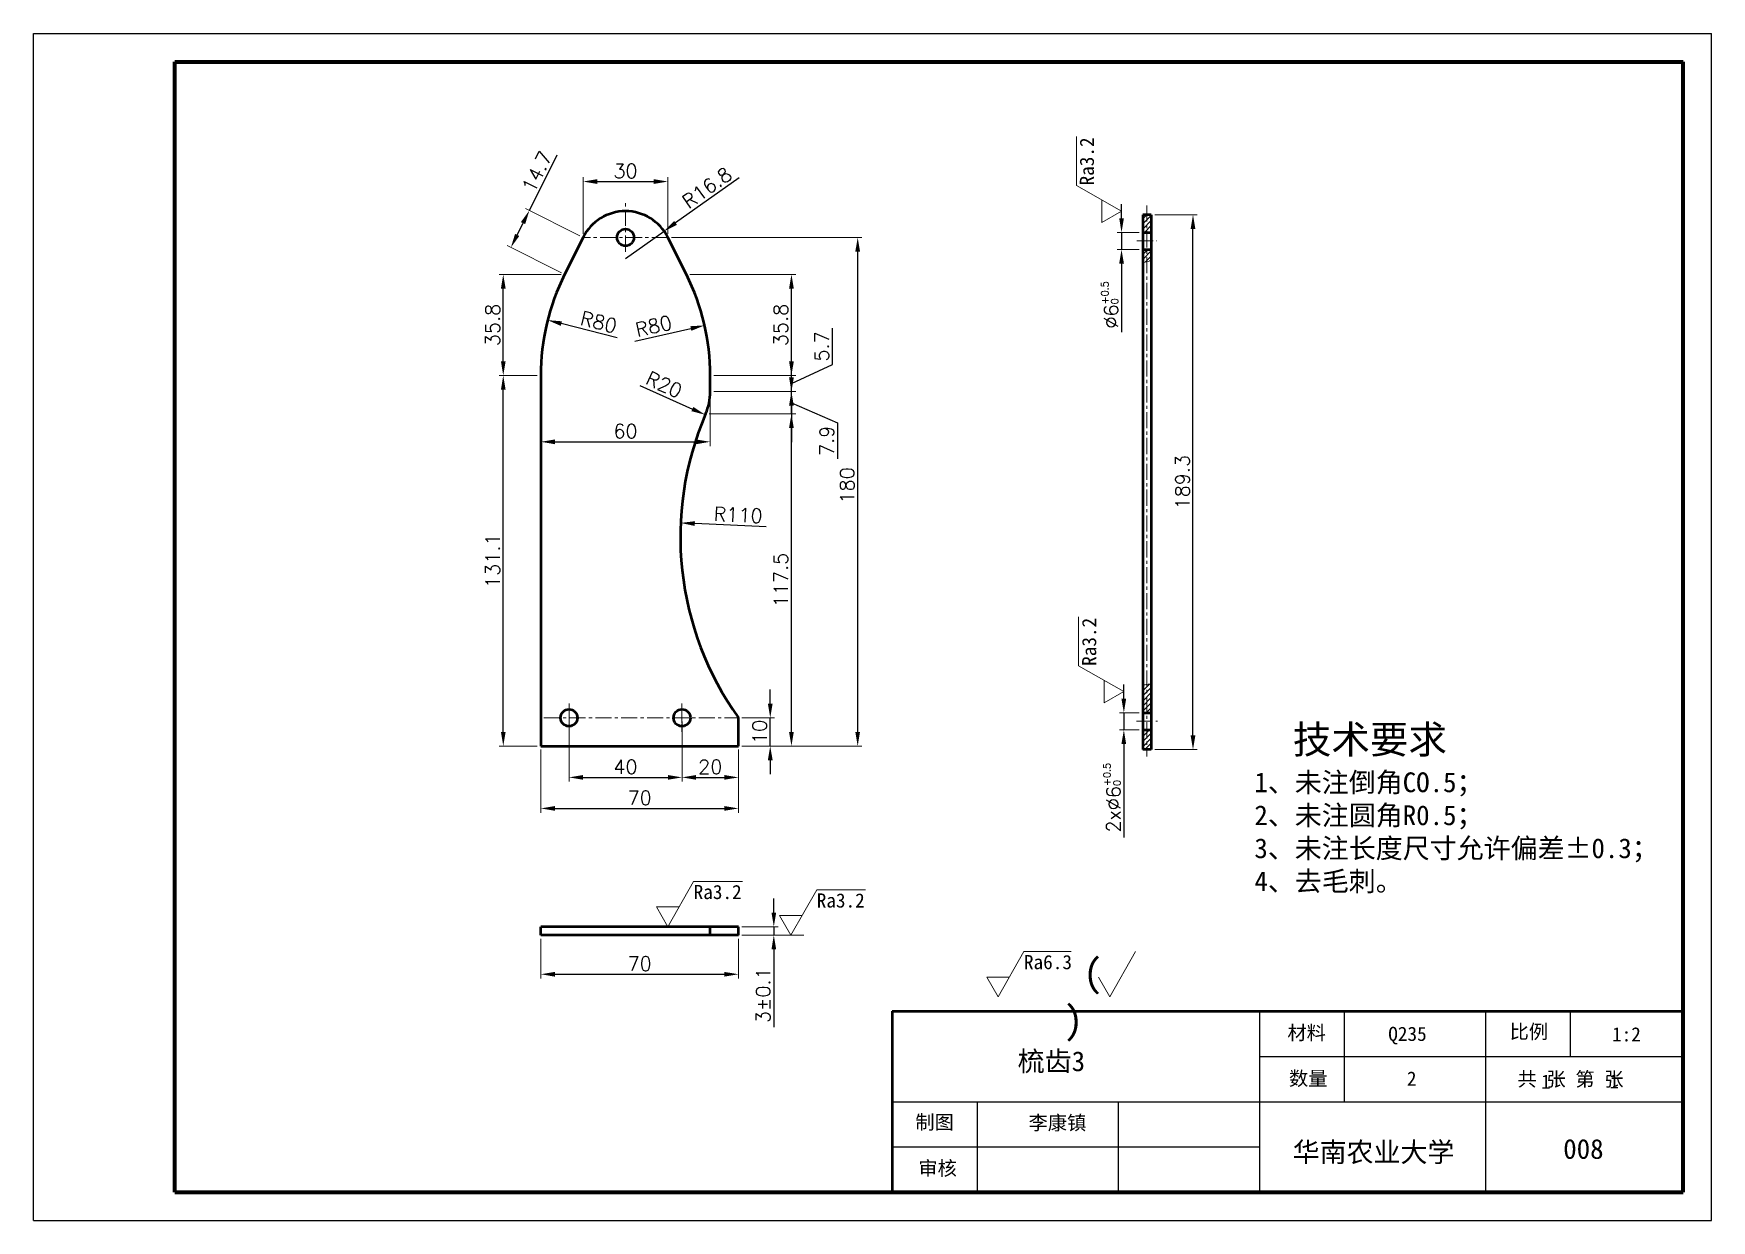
# Model space of a CAD drawing. Header units: millimetres. Extents: x 680 to 977, y 516 to 726.
import ezdxf

# ---------------------------------------------------------------- set-up
doc = ezdxf.new("R2010")
doc.units = ezdxf.units.MM
doc.header["$LTSCALE"] = 0.3
doc.linetypes.add('CENTER', pattern=[50.8, 31.75, -6.35, 6.35, -6.35])
for name, color, linetype, lineweight in [('剖面线', 190, 'Continuous', 18), ('尺寸线', 6, 'Continuous', 18), ('尺寸线 @ 1', 6, 'Continuous', 18), ('文字 @ 1', 6, 'Continuous', 18), ('粗实线', 7, 'Continuous', 50), ('粗实线 @ 1', 7, 'Continuous', 50), ('细实线', 6, 'Continuous', 18), ('细点画线', 1, 'CENTER', 18)]:
    doc.layers.add(name, color=color, linetype=linetype, lineweight=lineweight)
doc.styles.add('我的样式', font='romans.shx', dxfattribs={"height": 2.5, "bigfont": 'chineset.shx'})
doc.dimstyles.new('我的样式', dxfattribs={"dimtxt": 2.5, "dimasz": 2.5, "dimexe": 0.75, "dimexo": 0.625, "dimtad": 1, "dimdec": 1, "dimlfac": 2, "dimdsep": 46, "dimtxsty": '我的样式', "dimcen": 2.5, "dimclrd": 256, "dimclre": 256, "dimclrt": 256, "dimadec": 0, "dimazin": 0, "dimtp": 0.018, "dimtm": 0.018, "dimtfac": 1, "dimtdec": 1, "dimtmove": 0, "dimatfit": 3, "dimfxl": 1, "dimlwd": 25, "dimlwe": 18, "dimarcsym": 0})
pattern_1 = [(45, (-1.0648, 1.1155), (-0.4490128, 0.4490128), [])]

# ---------------------------------------------------------------- blocks, each defined once
blk = doc.blocks.new('*D11')
at = {"layer": 'Defpoints', "color": 0, "transparency": 16777216}
for p in [(769.82, 566.81), (804.82, 566.81), (804.82, 559.9)]:
    blk.add_point(p, dxfattribs=at)
at = {"layer": '尺寸线', "linetype": 'Continuous', "lineweight": 18, "transparency": 16777216}
for p, q in [((769.82, 566.19), (769.82, 559.15)), ((804.82, 566.19), (804.82, 559.15))]:
    blk.add_line(p, q, dxfattribs=at)
at = {"layer": '尺寸线', "linetype": 'Continuous', "lineweight": 25, "transparency": 16777216}
blk.add_line((772.32, 559.9), (802.32, 559.9), dxfattribs=at)
at = {"layer": '尺寸线', "transparency": 16777216}
for points in [[(772.32, 560.31), (772.32, 559.48), (769.82, 559.9)], [(802.32, 560.31), (802.32, 559.48), (804.82, 559.9)]]:
    blk.add_solid(points, dxfattribs=at)
at = {"layer": '尺寸线', "transparency": 16777216, "insert": (787.32, 561.77), "char_height": 2.5, "attachment_point": 5, "style": '我的样式'}
blk.add_mtext('70', dxfattribs=at)
blk = doc.blocks.new('*D12')
at = {"layer": 'Defpoints', "color": 0, "transparency": 16777216}
for p in [(804.82, 568.31), (804.82, 566.81), (811.07, 566.81)]:
    blk.add_point(p, dxfattribs=at)
at = {"layer": '尺寸线', "linetype": 'Continuous', "lineweight": 25, "transparency": 16777216}
for p, q in [((811.07, 570.81), (811.07, 573.31)), ((811.07, 568.31), (811.07, 566.81)), ((811.07, 564.31), (811.07, 550.56))]:
    blk.add_line(p, q, dxfattribs=at)
at = {"layer": '尺寸线', "linetype": 'Continuous', "lineweight": 18, "transparency": 16777216}
for p, q in [((805.44, 568.31), (811.82, 568.31)), ((805.44, 566.81), (811.82, 566.81))]:
    blk.add_line(p, q, dxfattribs=at)
at = {"layer": '尺寸线', "transparency": 16777216}
for points in [[(810.66, 570.81), (811.49, 570.81), (811.07, 568.31)], [(810.66, 564.31), (811.49, 564.31), (811.07, 566.81)]]:
    blk.add_solid(points, dxfattribs=at)
at = {"layer": '尺寸线', "transparency": 16777216, "insert": (809.2, 556.19), "char_height": 2.5, "attachment_point": 5, "rotation": 90, "style": '我的样式'}
blk.add_mtext('{\\Fromans,chineset|c134;3%%P0.1}', dxfattribs=at)
blk = doc.blocks.new('*D13')
at = {"layer": 'Defpoints', "color": 0, "transparency": 16777216}
for p in [(774.82, 605.28), (794.82, 605.28), (794.82, 594.73)]:
    blk.add_point(p, dxfattribs=at)
at = {"layer": '尺寸线', "linetype": 'Continuous', "lineweight": 18, "transparency": 16777216}
for p, q in [((774.82, 604.65), (774.82, 593.98)), ((794.82, 604.65), (794.82, 593.98))]:
    blk.add_line(p, q, dxfattribs=at)
at = {"layer": '尺寸线', "linetype": 'Continuous', "lineweight": 25, "transparency": 16777216}
blk.add_line((777.32, 594.73), (792.32, 594.73), dxfattribs=at)
at = {"layer": '尺寸线', "transparency": 16777216}
for points in [[(777.32, 595.15), (777.32, 594.32), (774.82, 594.73)], [(792.32, 595.15), (792.32, 594.32), (794.82, 594.73)]]:
    blk.add_solid(points, dxfattribs=at)
at = {"layer": '尺寸线', "transparency": 16777216, "insert": (784.82, 596.61), "char_height": 2.5, "attachment_point": 5, "style": '我的样式'}
blk.add_mtext('40', dxfattribs=at)
blk = doc.blocks.new('*D14')
at = {"layer": 'Defpoints', "color": 0, "transparency": 16777216}
for p in [(769.82, 600.28), (804.82, 600.28), (804.82, 589.24)]:
    blk.add_point(p, dxfattribs=at)
at = {"layer": '尺寸线', "linetype": 'Continuous', "lineweight": 18, "transparency": 16777216}
for p, q in [((769.82, 599.65), (769.82, 588.49)), ((804.82, 599.65), (804.82, 588.49))]:
    blk.add_line(p, q, dxfattribs=at)
at = {"layer": '尺寸线', "linetype": 'Continuous', "lineweight": 25, "transparency": 16777216}
blk.add_line((772.32, 589.24), (802.32, 589.24), dxfattribs=at)
at = {"layer": '尺寸线', "transparency": 16777216}
for points in [[(772.32, 589.66), (772.32, 588.83), (769.82, 589.24)], [(802.32, 589.66), (802.32, 588.83), (804.82, 589.24)]]:
    blk.add_solid(points, dxfattribs=at)
at = {"layer": '尺寸线', "transparency": 16777216, "insert": (787.32, 591.12), "char_height": 2.5, "attachment_point": 5, "style": '我的样式'}
blk.add_mtext('70', dxfattribs=at)
blk = doc.blocks.new('*D15')
at = {"layer": 'Defpoints', "color": 0, "transparency": 16777216}
for p in [(794.82, 605.28), (804.82, 600.28), (804.82, 594.73)]:
    blk.add_point(p, dxfattribs=at)
at = {"layer": '尺寸线', "linetype": 'Continuous', "lineweight": 18, "transparency": 16777216}
for p, q in [((794.82, 604.65), (794.82, 593.98)), ((804.82, 599.65), (804.82, 593.98))]:
    blk.add_line(p, q, dxfattribs=at)
at = {"layer": '尺寸线', "linetype": 'Continuous', "lineweight": 25, "transparency": 16777216}
blk.add_line((797.32, 594.73), (802.32, 594.73), dxfattribs=at)
at = {"layer": '尺寸线', "transparency": 16777216}
for points in [[(797.32, 595.15), (797.32, 594.32), (794.82, 594.73)], [(802.32, 595.15), (802.32, 594.32), (804.82, 594.73)]]:
    blk.add_solid(points, dxfattribs=at)
at = {"layer": '尺寸线', "transparency": 16777216, "insert": (799.82, 596.61), "char_height": 2.5, "attachment_point": 5, "style": '我的样式'}
blk.add_mtext('20', dxfattribs=at)
blk = doc.blocks.new('*D16')
at = {"layer": 'Defpoints', "color": 0, "transparency": 16777216}
for p in [(763.18, 665.84), (769.82, 665.84), (769.82, 600.28)]:
    blk.add_point(p, dxfattribs=at)
at = {"layer": '尺寸线', "linetype": 'Continuous', "lineweight": 18, "transparency": 16777216}
for p, q in [((769.19, 665.84), (762.43, 665.84)), ((769.19, 600.28), (762.43, 600.28))]:
    blk.add_line(p, q, dxfattribs=at)
at = {"layer": '尺寸线', "linetype": 'Continuous', "lineweight": 25, "transparency": 16777216}
blk.add_line((763.18, 602.78), (763.18, 663.34), dxfattribs=at)
at = {"layer": '尺寸线', "transparency": 16777216}
for points in [[(762.77, 663.34), (763.6, 663.34), (763.18, 665.84)], [(762.77, 602.78), (763.6, 602.78), (763.18, 600.28)]]:
    blk.add_solid(points, dxfattribs=at)
at = {"layer": '尺寸线', "transparency": 16777216, "insert": (761.31, 633.06), "char_height": 2.5, "attachment_point": 5, "rotation": 90, "style": '我的样式'}
blk.add_mtext('131.1', dxfattribs=at)
blk = doc.blocks.new('*D17')
at = {"layer": 'Defpoints', "color": 0, "transparency": 16777216}
for p in [(804.82, 605.28), (810.44, 605.28), (804.82, 600.28)]:
    blk.add_point(p, dxfattribs=at)
at = {"layer": '尺寸线', "linetype": 'Continuous', "lineweight": 25, "transparency": 16777216}
for p, q in [((810.44, 607.78), (810.44, 610.28)), ((810.44, 600.28), (810.44, 605.28)), ((810.44, 597.78), (810.44, 595.28))]:
    blk.add_line(p, q, dxfattribs=at)
at = {"layer": '尺寸线', "linetype": 'Continuous', "lineweight": 18, "transparency": 16777216}
for p, q in [((805.44, 605.28), (811.19, 605.28)), ((805.44, 600.28), (811.19, 600.28))]:
    blk.add_line(p, q, dxfattribs=at)
at = {"layer": '尺寸线', "transparency": 16777216}
for points in [[(810.02, 607.78), (810.86, 607.78), (810.44, 605.28)], [(810.02, 597.78), (810.86, 597.78), (810.44, 600.28)]]:
    blk.add_solid(points, dxfattribs=at)
at = {"layer": '尺寸线', "transparency": 16777216, "insert": (808.56, 602.78), "char_height": 2.5, "attachment_point": 5, "rotation": 90, "style": '我的样式'}
blk.add_mtext('10', dxfattribs=at)
blk = doc.blocks.new('*D18')
at = {"layer": 'Defpoints', "color": 0, "transparency": 16777216}
for p in [(791.66, 691.38), (784.82, 686.53)]:
    blk.add_point(p, dxfattribs=at)
at = {"layer": '尺寸线', "linetype": 'Continuous', "lineweight": 25, "transparency": 16777216}
for p, q in [((804.91, 700.79), (793.69, 692.83)), ((784.82, 686.53), (791.66, 691.38))]:
    blk.add_line(p, q, dxfattribs=at)
at = {"layer": '尺寸线', "transparency": 16777216}
blk.add_solid([(793.45, 693.17), (793.93, 692.49), (791.66, 691.38)], dxfattribs=at)
at = {"layer": '尺寸线', "transparency": 16777216, "insert": (799.23, 699.06), "char_height": 2.5, "attachment_point": 5, "rotation": 35.3715, "style": '我的样式'}
blk.add_mtext('R16.8', dxfattribs=at)
blk = doc.blocks.new('*D19')
at = {"layer": 'Defpoints', "color": 0, "transparency": 16777216}
for p in [(771.04, 675.64), (809.82, 665.84)]:
    blk.add_point(p, dxfattribs=at)
at = {"layer": '尺寸线', "linetype": 'Continuous', "lineweight": 25, "transparency": 16777216}
blk.add_line((783.33, 672.53), (773.46, 675.03), dxfattribs=at)
at = {"layer": '尺寸线', "transparency": 16777216}
blk.add_solid([(773.56, 675.43), (773.36, 674.62), (771.04, 675.64)], dxfattribs=at)
at = {"layer": '尺寸线', "transparency": 16777216, "insert": (780.07, 675.29), "char_height": 2.5, "attachment_point": 5, "rotation": 345.8139, "style": '我的样式'}
blk.add_mtext('R80', dxfattribs=at)
blk = doc.blocks.new('*D20')
at = {"layer": 'Defpoints', "color": 0, "transparency": 16777216}
for p in [(798.82, 674.71), (759.82, 665.84)]:
    blk.add_point(p, dxfattribs=at)
at = {"layer": '尺寸线', "linetype": 'Continuous', "lineweight": 25, "transparency": 16777216}
blk.add_line((786.46, 671.9), (796.38, 674.15), dxfattribs=at)
at = {"layer": '尺寸线', "transparency": 16777216}
blk.add_solid([(796.29, 674.56), (796.48, 673.75), (798.82, 674.71)], dxfattribs=at)
at = {"layer": '尺寸线', "transparency": 16777216, "insert": (789.79, 674.58), "char_height": 2.5, "attachment_point": 5, "rotation": 12.8118, "style": '我的样式'}
blk.add_mtext('R80', dxfattribs=at)
blk = doc.blocks.new('*D21')
at = {"layer": 'Defpoints', "color": 0, "transparency": 16777216}
for p in [(794.58, 639.75), (849.53, 637.31)]:
    blk.add_point(p, dxfattribs=at)
at = {"layer": '尺寸线', "linetype": 'Continuous', "lineweight": 25, "transparency": 16777216}
blk.add_line((809.7, 639.08), (797.08, 639.64), dxfattribs=at)
at = {"layer": '尺寸线', "transparency": 16777216}
blk.add_solid([(797.1, 640.06), (797.06, 639.23), (794.58, 639.75)], dxfattribs=at)
at = {"layer": '尺寸线', "transparency": 16777216, "insert": (804.75, 641.18), "char_height": 2.5, "attachment_point": 5, "rotation": 357.4519, "style": '我的样式'}
blk.add_mtext('R110', dxfattribs=at)
blk = doc.blocks.new('*D22')
at = {"layer": 'Defpoints', "color": 0, "transparency": 16777216}
for p in [(792.32, 700.16), (777.32, 690.28), (792.32, 690.28)]:
    blk.add_point(p, dxfattribs=at)
at = {"layer": '尺寸线', "linetype": 'Continuous', "lineweight": 18, "transparency": 16777216}
for p, q in [((777.32, 690.9), (777.32, 700.91)), ((792.32, 690.9), (792.32, 700.91))]:
    blk.add_line(p, q, dxfattribs=at)
at = {"layer": '尺寸线', "linetype": 'Continuous', "lineweight": 25, "transparency": 16777216}
blk.add_line((779.82, 700.16), (789.82, 700.16), dxfattribs=at)
at = {"layer": '尺寸线', "transparency": 16777216}
for points in [[(779.82, 700.58), (779.82, 699.74), (777.32, 700.16)], [(789.82, 700.58), (789.82, 699.74), (792.32, 700.16)]]:
    blk.add_solid(points, dxfattribs=at)
at = {"layer": '尺寸线', "transparency": 16777216, "insert": (784.82, 702.03), "char_height": 2.5, "attachment_point": 5, "style": '我的样式'}
blk.add_mtext('30', dxfattribs=at)
blk = doc.blocks.new('*D23')
at = {"layer": 'Defpoints', "color": 0, "transparency": 16777216}
for p in [(789.82, 662.99), (798.94, 658.89)]:
    blk.add_point(p, dxfattribs=at)
at = {"layer": '尺寸线', "linetype": 'Continuous', "lineweight": 25, "transparency": 16777216}
blk.add_line((787.37, 664.08), (796.66, 659.91), dxfattribs=at)
at = {"layer": '尺寸线', "linetype": 'Continuous', "lineweight": 18, "transparency": 16777216}
blk.add_arc((789.82, 662.99), 10, 331.4976, 336.7306, dxfattribs=at)
at = {"layer": '尺寸线', "transparency": 16777216}
blk.add_solid([(796.83, 660.29), (796.49, 659.53), (798.94, 658.89)], dxfattribs=at)
at = {"layer": '尺寸线', "transparency": 16777216, "insert": (791.65, 664.22), "char_height": 2.5, "attachment_point": 5, "rotation": 335.7948, "style": '我的样式'}
blk.add_mtext('R20', dxfattribs=at)
blk = doc.blocks.new('*D24')
at = {"layer": 'Defpoints', "color": 0, "transparency": 16777216}
for p in [(763.18, 683.73), (774.04, 683.73), (769.82, 665.84)]:
    blk.add_point(p, dxfattribs=at)
at = {"layer": '尺寸线', "linetype": 'Continuous', "lineweight": 18, "transparency": 16777216}
for p, q in [((773.42, 683.73), (762.43, 683.73)), ((769.19, 665.84), (762.43, 665.84))]:
    blk.add_line(p, q, dxfattribs=at)
at = {"layer": '尺寸线', "linetype": 'Continuous', "lineweight": 25, "transparency": 16777216}
blk.add_line((763.18, 668.34), (763.18, 681.23), dxfattribs=at)
at = {"layer": '尺寸线', "transparency": 16777216}
for points in [[(762.77, 681.23), (763.6, 681.23), (763.18, 683.73)], [(762.77, 668.34), (763.6, 668.34), (763.18, 665.84)]]:
    blk.add_solid(points, dxfattribs=at)
at = {"layer": '尺寸线', "transparency": 16777216, "insert": (761.31, 674.78), "char_height": 2.5, "attachment_point": 5, "rotation": 90, "style": '我的样式'}
blk.add_mtext('35.8', dxfattribs=at)
blk = doc.blocks.new('*D25')
at = {"layer": 'Defpoints', "color": 0, "transparency": 16777216}
for p in [(767.8, 695.04), (777.32, 690.28), (774.04, 683.73)]:
    blk.add_point(p, dxfattribs=at)
at = {"layer": '尺寸线', "linetype": 'Continuous', "lineweight": 25, "transparency": 16777216}
for p, q in [((767.8, 695.04), (772.73, 704.89)), ((765.64, 690.72), (766.68, 692.8))]:
    blk.add_line(p, q, dxfattribs=at)
at = {"layer": '尺寸线', "linetype": 'Continuous', "lineweight": 18, "transparency": 16777216}
for p, q in [((776.76, 690.56), (767.13, 695.37)), ((773.48, 684.01), (763.85, 688.82))]:
    blk.add_line(p, q, dxfattribs=at)
at = {"layer": '尺寸线', "transparency": 16777216}
for points in [[(766.31, 692.99), (767.06, 692.62), (767.8, 695.04)], [(765.27, 690.91), (766.02, 690.53), (764.53, 688.48)]]:
    blk.add_solid(points, dxfattribs=at)
at = {"layer": '尺寸线', "transparency": 16777216, "insert": (769.15, 701.92), "char_height": 2.5, "attachment_point": 5, "rotation": 63.4349, "style": '我的样式'}
blk.add_mtext('14.7', dxfattribs=at)
blk = doc.blocks.new('*D26')
at = {"layer": 'Defpoints', "color": 0, "transparency": 16777216}
for p in [(799, 659.04), (814.19, 659.04), (804.82, 600.28)]:
    blk.add_point(p, dxfattribs=at)
at = {"layer": '尺寸线', "linetype": 'Continuous', "lineweight": 18, "transparency": 16777216}
for p, q in [((799.63, 659.04), (814.94, 659.04)), ((805.44, 600.28), (814.94, 600.28))]:
    blk.add_line(p, q, dxfattribs=at)
at = {"layer": '尺寸线', "linetype": 'Continuous', "lineweight": 25, "transparency": 16777216}
blk.add_line((814.19, 602.78), (814.19, 656.54), dxfattribs=at)
at = {"layer": '尺寸线', "transparency": 16777216}
for points in [[(813.77, 656.54), (814.61, 656.54), (814.19, 659.04)], [(813.77, 602.78), (814.61, 602.78), (814.19, 600.28)]]:
    blk.add_solid(points, dxfattribs=at)
at = {"layer": '尺寸线', "transparency": 16777216, "insert": (812.31, 629.66), "char_height": 2.5, "attachment_point": 5, "rotation": 90, "style": '我的样式'}
blk.add_mtext('117.5', dxfattribs=at)
blk = doc.blocks.new('*D27')
at = {"layer": 'Defpoints', "color": 0, "transparency": 16777216}
for p in [(799.82, 662.99), (814.19, 662.99), (799, 659.04)]:
    blk.add_point(p, dxfattribs=at)
at = {"layer": '尺寸线', "linetype": 'Continuous', "lineweight": 25, "transparency": 16777216}
for p, q in [((814.19, 665.49), (814.19, 667.99)), ((814.19, 659.04), (814.19, 662.99)), ((814.19, 659.04), (814.19, 662.99)), ((814.19, 661.01), (822.32, 657.48)), ((814.19, 656.54), (814.19, 654.04)), ((822.32, 657.48), (822.32, 651.11))]:
    blk.add_line(p, q, dxfattribs=at)
at = {"layer": '尺寸线', "linetype": 'Continuous', "lineweight": 18, "transparency": 16777216}
for p, q in [((800.44, 662.99), (814.94, 662.99)), ((799.63, 659.04), (814.94, 659.04))]:
    blk.add_line(p, q, dxfattribs=at)
at = {"layer": '尺寸线', "transparency": 16777216}
for points in [[(813.77, 665.49), (814.61, 665.49), (814.19, 662.99)], [(813.77, 656.54), (814.61, 656.54), (814.19, 659.04)]]:
    blk.add_solid(points, dxfattribs=at)
at = {"layer": '尺寸线', "transparency": 16777216, "insert": (820.44, 654.29), "char_height": 2.5, "attachment_point": 5, "rotation": 90, "style": '我的样式'}
blk.add_mtext('7.9', dxfattribs=at)
blk = doc.blocks.new('*D28')
at = {"layer": 'Defpoints', "color": 0, "transparency": 16777216}
for p in [(799.82, 665.84), (814.19, 665.84), (799.82, 662.99)]:
    blk.add_point(p, dxfattribs=at)
at = {"layer": '尺寸线', "linetype": 'Continuous', "lineweight": 25, "transparency": 16777216}
for p, q in [((821.46, 667.76), (821.46, 674.24)), ((814.19, 668.34), (814.19, 670.84)), ((814.19, 664.41), (821.46, 667.76)), ((814.19, 662.99), (814.19, 665.84)), ((814.19, 662.99), (814.19, 665.84)), ((814.19, 660.49), (814.19, 657.99))]:
    blk.add_line(p, q, dxfattribs=at)
at = {"layer": '尺寸线', "linetype": 'Continuous', "lineweight": 18, "transparency": 16777216}
for p, q in [((800.44, 665.84), (814.94, 665.84)), ((800.44, 662.99), (814.94, 662.99))]:
    blk.add_line(p, q, dxfattribs=at)
at = {"layer": '尺寸线', "transparency": 16777216}
for points in [[(813.77, 668.34), (814.61, 668.34), (814.19, 665.84)], [(813.77, 660.49), (814.61, 660.49), (814.19, 662.99)]]:
    blk.add_solid(points, dxfattribs=at)
at = {"layer": '尺寸线', "transparency": 16777216, "insert": (819.58, 671), "char_height": 2.5, "attachment_point": 5, "rotation": 90, "style": '我的样式'}
blk.add_mtext('5.7', dxfattribs=at)
blk = doc.blocks.new('*D29')
at = {"layer": 'Defpoints', "color": 0, "transparency": 16777216}
for p in [(795.59, 683.73), (814.19, 683.73), (799.82, 665.84)]:
    blk.add_point(p, dxfattribs=at)
at = {"layer": '尺寸线', "linetype": 'Continuous', "lineweight": 18, "transparency": 16777216}
for p, q in [((796.22, 683.73), (814.94, 683.73)), ((800.44, 665.84), (814.94, 665.84))]:
    blk.add_line(p, q, dxfattribs=at)
at = {"layer": '尺寸线', "linetype": 'Continuous', "lineweight": 25, "transparency": 16777216}
blk.add_line((814.19, 668.34), (814.19, 681.23), dxfattribs=at)
at = {"layer": '尺寸线', "transparency": 16777216}
for points in [[(813.77, 681.23), (814.61, 681.23), (814.19, 683.73)], [(813.77, 668.34), (814.61, 668.34), (814.19, 665.84)]]:
    blk.add_solid(points, dxfattribs=at)
at = {"layer": '尺寸线', "transparency": 16777216, "insert": (812.31, 674.78), "char_height": 2.5, "attachment_point": 5, "rotation": 90, "style": '我的样式'}
blk.add_mtext('35.8', dxfattribs=at)
blk = doc.blocks.new('*D30')
at = {"layer": 'Defpoints', "color": 0, "transparency": 16777216}
for p in [(769.82, 665.84), (799.82, 665.84), (799.82, 654.11)]:
    blk.add_point(p, dxfattribs=at)
at = {"layer": '尺寸线', "linetype": 'Continuous', "lineweight": 18, "transparency": 16777216}
for p, q in [((769.82, 665.21), (769.82, 653.36)), ((799.82, 665.21), (799.82, 653.36))]:
    blk.add_line(p, q, dxfattribs=at)
at = {"layer": '尺寸线', "linetype": 'Continuous', "lineweight": 25, "transparency": 16777216}
blk.add_line((772.32, 654.11), (797.32, 654.11), dxfattribs=at)
at = {"layer": '尺寸线', "transparency": 16777216}
for points in [[(772.32, 654.52), (772.32, 653.69), (769.82, 654.11)], [(797.32, 654.52), (797.32, 653.69), (799.82, 654.11)]]:
    blk.add_solid(points, dxfattribs=at)
at = {"layer": '尺寸线', "transparency": 16777216, "insert": (784.82, 655.98), "char_height": 2.5, "attachment_point": 5, "style": '我的样式'}
blk.add_mtext('60', dxfattribs=at)
blk = doc.blocks.new('*D31')
at = {"layer": 'Defpoints', "color": 0, "transparency": 16777216}
for p in [(792.32, 690.28), (825.92, 690.28), (804.82, 600.28)]:
    blk.add_point(p, dxfattribs=at)
at = {"layer": '尺寸线', "linetype": 'Continuous', "lineweight": 18, "transparency": 16777216}
for p, q in [((792.94, 690.28), (826.67, 690.28)), ((805.44, 600.28), (826.67, 600.28))]:
    blk.add_line(p, q, dxfattribs=at)
at = {"layer": '尺寸线', "linetype": 'Continuous', "lineweight": 25, "transparency": 16777216}
blk.add_line((825.92, 602.78), (825.92, 687.78), dxfattribs=at)
at = {"layer": '尺寸线', "transparency": 16777216}
for points in [[(825.5, 687.78), (826.33, 687.78), (825.92, 690.28)], [(825.5, 602.78), (826.33, 602.78), (825.92, 600.28)]]:
    blk.add_solid(points, dxfattribs=at)
at = {"layer": '尺寸线', "transparency": 16777216, "insert": (824.04, 646.4), "char_height": 2.5, "attachment_point": 5, "rotation": 90, "style": '我的样式'}
blk.add_mtext('180', dxfattribs=at)
blk = doc.blocks.new('*D32')
at = {"layer": 'Defpoints', "color": 0, "transparency": 16777216}
for p in [(877.87, 694.29), (885.27, 694.29), (877.87, 599.65)]:
    blk.add_point(p, dxfattribs=at)
at = {"layer": '尺寸线', "linetype": 'Continuous', "lineweight": 18, "transparency": 16777216}
for p, q in [((878.49, 694.29), (886.02, 694.29)), ((878.49, 599.65), (886.02, 599.65))]:
    blk.add_line(p, q, dxfattribs=at)
at = {"layer": '尺寸线', "linetype": 'Continuous', "lineweight": 25, "transparency": 16777216}
blk.add_line((885.27, 602.15), (885.27, 691.79), dxfattribs=at)
at = {"layer": '尺寸线', "transparency": 16777216}
for points in [[(884.85, 691.79), (885.69, 691.79), (885.27, 694.29)], [(884.85, 602.15), (885.69, 602.15), (885.27, 599.65)]]:
    blk.add_solid(points, dxfattribs=at)
at = {"layer": '尺寸线', "transparency": 16777216, "insert": (883.4, 646.97), "char_height": 2.5, "attachment_point": 5, "rotation": 90, "style": '我的样式'}
blk.add_mtext('189.3', dxfattribs=at)
blk = doc.blocks.new('*D33')
at = {"layer": 'Defpoints', "color": 0, "transparency": 16777216}
for p in [(876.37, 691.15), (872.62, 688.15), (876.37, 688.15)]:
    blk.add_point(p, dxfattribs=at)
at = {"layer": '尺寸线', "linetype": 'Continuous', "lineweight": 25, "transparency": 16777216}
for p, q in [((872.62, 693.65), (872.62, 696.15)), ((872.62, 691.15), (872.62, 688.15)), ((872.62, 685.65), (872.62, 673.51))]:
    blk.add_line(p, q, dxfattribs=at)
at = {"layer": '尺寸线', "linetype": 'Continuous', "lineweight": 18, "transparency": 16777216}
for p, q in [((875.74, 691.15), (871.87, 691.15)), ((875.74, 688.15), (871.87, 688.15))]:
    blk.add_line(p, q, dxfattribs=at)
at = {"layer": '尺寸线', "transparency": 16777216}
for points in [[(872.21, 693.65), (873.04, 693.65), (872.62, 691.15)], [(872.21, 685.65), (873.04, 685.65), (872.62, 688.15)]]:
    blk.add_solid(points, dxfattribs=at)
at = {"layer": '尺寸线', "transparency": 16777216, "insert": (870.54, 678.33), "char_height": 2.5, "attachment_point": 5, "rotation": 90, "style": '我的样式'}
blk.add_mtext('{\\Fromans,chineset|c134;%%C6\\H0.5x;\\S+0.5^ 0;}', dxfattribs=at)
blk = doc.blocks.new('*D34')
at = {"layer": 'Defpoints', "color": 0, "transparency": 16777216}
for p in [(876.37, 606.15), (873.03, 603.15), (876.37, 603.15)]:
    blk.add_point(p, dxfattribs=at)
at = {"layer": '尺寸线', "linetype": 'Continuous', "lineweight": 25, "transparency": 16777216}
for p, q in [((873.03, 608.65), (873.03, 611.15)), ((873.03, 606.15), (873.03, 603.15)), ((873.03, 600.65), (873.03, 584.11))]:
    blk.add_line(p, q, dxfattribs=at)
at = {"layer": '尺寸线', "linetype": 'Continuous', "lineweight": 18, "transparency": 16777216}
for p, q in [((875.74, 606.15), (872.28, 606.15)), ((875.74, 603.15), (872.28, 603.15))]:
    blk.add_line(p, q, dxfattribs=at)
at = {"layer": '尺寸线', "transparency": 16777216}
for points in [[(872.61, 608.65), (873.44, 608.65), (873.03, 606.15)], [(872.61, 600.65), (873.44, 600.65), (873.03, 603.15)]]:
    blk.add_solid(points, dxfattribs=at)
at = {"layer": '尺寸线', "transparency": 16777216, "insert": (870.94, 591.13), "char_height": 2.5, "attachment_point": 5, "rotation": 90, "style": '我的样式'}
blk.add_mtext('{\\Fromans,chineset|c134;2x%%C6\\H0.5x;\\S+0.5^ 0;}', dxfattribs=at)
blk = doc.blocks.new('Ra3.2')
at = {"layer": '尺寸线'}
for p, q in [((0, 0), (4.56, 8)), ((4.56, 8), (13.21, 8)), ((-2, 3.5), (2, 3.5)), ((0, 0), (-2, 3.5))]:
    blk.add_line(p, q, dxfattribs=at)
at = {"layer": '尺寸线 @ 1', "insert": (4.56, 7.39), "char_height": 2.5, "attachment_point": 1, "style": '我的样式'}
blk.add_mtext_dynamic_manual_height_columns('{\\f@SimSun|b0|i0|c134|p2;Ra3.2}', width=5.0807, gutter_width=12.5, heights=[0], dxfattribs=at)
blk = doc.blocks.new('其余6.3')
at = {"layer": '尺寸线'}
for p, q in [((-33.07, 5.23), (-28.51, 13.23)), ((-28.51, 13.23), (-20.17, 13.23)), ((-13.33, 5.23), (-8.76, 13.23)), ((-35.07, 8.73), (-31.07, 8.73)), ((-33.07, 5.23), (-35.07, 8.73)), ((-13.33, 5.23), (-15.33, 8.73))]:
    blk.add_line(p, q, dxfattribs=at)
at = {"layer": '尺寸线 @ 1', "attachment_point": 1, "style": '我的样式'}
for s, width, insert, char_height in [('{\\fSimSun|b0|i0|c134|p2;Ra6.3}', 5.0807, (-28.51, 12.62), 2.5), ('{\\fSimSun|b0|i0|c134|p2; \\fSTSong|b0|i0|c134|p2;(    )}', 20.1828, (-21.43, 11.96), 5)]:
    blk.add_mtext_dynamic_manual_height_columns(s, width=width, gutter_width=12.5, heights=[0], dxfattribs=dict(at, insert=insert, char_height=char_height))

msp = doc.modelspace()

# ---------------------------------------------------------------- hatches: boundary and pattern name
at = {"layer": '剖面线'}
h = msp.add_hatch(dxfattribs=at)
h.set_pattern_fill('ANSI31', color=256, scale=0.2)
h.set_pattern_definition(pattern_1)
h.paths.add_polyline_path([(877.119, 694.29), (876.369, 694.29), (876.369, 691.155), (877.119, 691.155)])
h.paths.add_polyline_path([(877.869, 694.29), (877.119, 694.29), (877.119, 691.155), (877.869, 691.155)])
edge = h.paths.add_edge_path()
edge.add_line((877.119, 688.155), (876.369, 688.155))
edge.add_line((876.369, 688.155), (876.369, 685.703))
edge.add_spline(control_points=[(876.369, 685.703), (876.535, 685.79), (876.779, 685.925), (877.037, 685.956), (877.119, 685.965)], knot_values=[5.1787887, 5.1787887, 5.1787887, 5.1787887, 5.7042072, 5.9486288, 5.9486288, 5.9486288, 5.9486288], degree=3, periodic=0)
edge.add_line((877.119, 685.965), (877.119, 688.155))
edge = h.paths.add_edge_path()
edge.add_line((877.869, 688.155), (877.119, 688.155))
edge.add_line((877.119, 688.155), (877.119, 685.965))
edge.add_spline(control_points=[(877.119, 685.965), (877.398, 685.994), (877.674, 686.009), (877.869, 686.378)], knot_values=[5.9486288, 5.9486288, 5.9486288, 5.9486288, 6.7820962, 6.7820962, 6.7820962, 6.7820962], degree=3, periodic=0)
edge.add_line((877.869, 686.378), (877.869, 688.155))
h = msp.add_hatch(dxfattribs=at)
h.set_pattern_fill('ANSI31', color=256, scale=0.2)
h.set_pattern_definition(pattern_1)
edge = h.paths.add_edge_path()
edge.add_spline(control_points=[(877.119, 611.181), (877.016, 611.157), (876.765, 611.094), (876.516, 611.102), (876.369, 611.122)], knot_values=[0.8753017, 0.8753017, 0.8753017, 0.8753017, 1.1877714, 1.6341471, 1.6341471, 1.6341471, 1.6341471], degree=3, periodic=0)
edge.add_line((876.369, 611.122), (876.369, 606.155))
edge.add_line((876.369, 606.155), (877.119, 606.155))
edge.add_line((877.119, 606.155), (877.119, 611.181))
edge = h.paths.add_edge_path()
edge.add_spline(control_points=[(877.869, 611.141), (877.839, 611.152), (877.808, 611.163), (877.778, 611.173)], knot_values=[2.3106953, 2.3106953, 2.3106953, 2.3106953, 2.4068503, 2.4068503, 2.4068503, 2.4068503], degree=3, periodic=0)
edge.add_spline(control_points=[(877.778, 611.173), (877.724, 611.19), (877.67, 611.205), (877.616, 611.214)], knot_values=[2.1422157, 2.1422157, 2.1422157, 2.1422157, 2.3106953, 2.3106953, 2.3106953, 2.3106953], degree=3, periodic=0)
edge.add_spline(control_points=[(877.616, 611.214), (877.601, 611.217), (877.585, 611.22), (877.57, 611.222)], knot_values=[2.0938774, 2.0938774, 2.0938774, 2.0938774, 2.1422157, 2.1422157, 2.1422157, 2.1422157], degree=3, periodic=0)
edge.add_spline(control_points=[(877.57, 611.222), (877.546, 611.225), (877.523, 611.227), (877.5, 611.228)], knot_values=[2.0217037, 2.0217037, 2.0217037, 2.0217037, 2.0938774, 2.0938774, 2.0938774, 2.0938774], degree=3, periodic=0)
edge.add_spline(control_points=[(877.5, 611.228), (877.491, 611.229), (877.476, 611.229), (877.46, 611.229), (877.453, 611.229)], knot_values=[1.9731826, 1.9731826, 1.9731826, 1.9731826, 1.9990559, 2.0217037, 2.0217037, 2.0217037, 2.0217037], degree=3, periodic=0)
edge.add_spline(control_points=[(877.453, 611.229), (877.422, 611.229), (877.39, 611.227), (877.359, 611.224)], knot_values=[1.8776886, 1.8776886, 1.8776886, 1.8776886, 1.9731826, 1.9731826, 1.9731826, 1.9731826], degree=3, periodic=0)
edge.add_spline(control_points=[(877.359, 611.224), (877.343, 611.222), (877.326, 611.22), (877.31, 611.218)], knot_values=[1.8273233, 1.8273233, 1.8273233, 1.8273233, 1.8776886, 1.8776886, 1.8776886, 1.8776886], degree=3, periodic=0)
edge.add_spline(control_points=[(877.31, 611.218), (877.279, 611.213), (877.249, 611.208), (877.218, 611.202)], knot_values=[1.7338041, 1.7338041, 1.7338041, 1.7338041, 1.8273233, 1.8273233, 1.8273233, 1.8273233], degree=3, periodic=0)
edge.add_spline(control_points=[(877.218, 611.202), (877.187, 611.196), (877.157, 611.189), (877.126, 611.182)], knot_values=[1.6410756, 1.6410756, 1.6410756, 1.6410756, 1.7338041, 1.7338041, 1.7338041, 1.7338041], degree=3, periodic=0)
edge.add_spline(control_points=[(877.126, 611.182), (877.124, 611.182), (877.122, 611.181), (877.119, 611.181)], knot_values=[1.6341471, 1.6341471, 1.6341471, 1.6341471, 1.6410756, 1.6410756, 1.6410756, 1.6410756], degree=3, periodic=0)
edge.add_line((877.119, 611.181), (877.119, 606.155))
edge.add_line((877.119, 606.155), (877.869, 606.155))
edge.add_line((877.869, 606.155), (877.869, 611.141))
h.paths.add_polyline_path([(877.119, 603.155), (876.369, 603.155), (876.369, 599.655), (877.119, 599.655)])
h.paths.add_polyline_path([(877.869, 603.155), (877.119, 603.155), (877.119, 599.655), (877.869, 599.655)])

# ---------------------------------------------------------------- linework, layer by layer
at = {"color": 3, "lineweight": -3}
for p, q in [((680.04, 516.342), (680.04, 726.342)), ((680.04, 726.342), (977.04, 726.342)), ((977.04, 516.342), (977.04, 726.342)), ((897.04, 553.342), (897.04, 521.342)), ((912.04, 553.342), (912.04, 537.342)), ((937.04, 553.342), (937.04, 521.342)), ((952.04, 553.342), (952.04, 545.342)), ((897.04, 545.342), (972.04, 545.342)), ((832.04, 537.342), (972.04, 537.342)), ((847.04, 537.342), (847.04, 521.342)), ((872.04, 537.342), (872.04, 521.342)), ((832.04, 529.342), (897.04, 529.342)), ((680.04, 516.342), (977.04, 516.342))]:
    msp.add_line(p, q, dxfattribs=at)
at = {"lineweight": 70}
for p, q in [((705.04, 521.342), (705.04, 721.342)), ((705.04, 721.342), (972.04, 721.342)), ((972.04, 521.342), (972.04, 721.342)), ((705.04, 521.342), (972.04, 521.342))]:
    msp.add_line(p, q, dxfattribs=at)
at = {"lineweight": 50}
for q in [(972.04, 553.342), (832.04, 521.342)]:
    msp.add_line((832.04, 553.342), q, dxfattribs=at)
at = {"layer": '尺寸线'}
msp.add_line((811.824, 566.815), (816.385, 566.815), dxfattribs=at)
at = {"layer": '粗实线'}
for p, q in [((877.869, 694.29), (876.369, 694.29)), ((876.369, 694.29), (876.369, 683.101)), ((877.869, 694.29), (877.869, 683.101)), ((777.318, 690.28), (774.041, 683.726)), ((795.595, 683.726), (792.318, 690.28)), ((876.369, 691.155), (877.869, 691.155)), ((876.369, 688.155), (877.869, 688.155)), ((876.369, 683.101), (876.369, 665.212)), ((877.869, 683.101), (877.869, 665.212)), ((769.818, 665.837), (769.818, 600.28)), ((799.818, 662.986), (799.818, 665.837)), ((876.369, 665.212), (876.369, 662.07)), ((877.869, 665.212), (877.869, 662.07)), ((876.369, 662.07), (876.369, 658.584)), ((877.869, 662.07), (877.869, 658.584)), ((876.369, 658.584), (876.369, 604.655)), ((877.869, 658.584), (877.869, 604.655)), ((876.369, 606.155), (877.869, 606.155)), ((804.818, 600.28), (804.818, 605.28)), ((876.369, 604.655), (876.369, 599.655)), ((876.369, 603.155), (877.869, 603.155)), ((877.869, 604.655), (877.869, 599.655)), ((769.818, 600.28), (804.818, 600.28)), ((877.869, 599.655), (876.369, 599.655)), ((769.818, 566.815), (769.818, 568.315)), ((774.041, 568.315), (769.818, 568.315)), ((777.318, 568.315), (774.041, 568.315)), ((792.318, 568.315), (777.318, 568.315)), ((795.595, 568.315), (792.318, 568.315)), ((799.818, 568.315), (795.595, 568.315)), ((799.818, 566.815), (799.818, 568.315)), ((804.818, 568.315), (799.818, 568.315)), ((804.818, 566.815), (804.818, 568.315)), ((774.041, 566.815), (769.818, 566.815)), ((777.318, 566.815), (774.041, 566.815)), ((792.318, 566.815), (777.318, 566.815)), ((795.595, 566.815), (792.318, 566.815)), ((799.818, 566.815), (795.595, 566.815)), ((804.818, 566.815), (799.818, 566.815))]:
    msp.add_line(p, q, dxfattribs=at)
for centre in [(784.818, 690.28), (774.818, 605.28), (794.818, 605.28)]:
    msp.add_circle(centre, 1.5, dxfattribs=at)
for centre, radius, start, end in [((784.818, 686.53), 8.385, 26.56505, 153.43495), ((809.818, 665.837), 40, 153.43495, 180), ((759.818, 665.837), 40, 0, 26.56505), ((789.818, 662.986), 10, 336.73061, 0), ((849.53, 637.307), 55, 156.73061, 215.61396)]:
    msp.add_arc(centre, radius, start, end, dxfattribs=at)
at = {"layer": '细实线'}
for points, knots in [([(876.369, 685.703), (876.535, 685.79), (877.042, 686.072), (877.616, 685.901), (877.869, 686.378)], [5.1787887, 5.1787887, 5.1787887, 5.1787887, 5.7042072, 6.7820962, 6.7820962, 6.7820962, 6.7820962]), ([(876.369, 611.122), (876.516, 611.102), (876.884, 611.091), (877.393, 611.286), (877.739, 611.19), (877.869, 611.141)], [0.8753017, 0.8753017, 0.8753017, 0.8753017, 1.3216774, 1.9958304, 2.4068503, 2.4068503, 2.4068503, 2.4068503])]:
    msp.add_open_spline(points, degree=3, knots=knots, dxfattribs=at)
at = {"layer": '细点画线', "ltscale": 0.3}
for p, q in [((784.818, 687.748), (784.818, 696.374)), ((877.119, 695.937), (877.119, 598.447)), ((792.318, 690.28), (777.318, 690.28)), ((875.357, 689.689), (878.881, 689.689)), ((774.818, 605.28), (774.818, 607.811)), ((794.818, 605.28), (794.818, 607.811)), ((770.338, 605.28), (804.818, 605.28)), ((875.26, 604.655), (878.979, 604.655))]:
    msp.add_line(p, q, dxfattribs=at)
at = {"layer": '细点画线', "ltscale": 0.1}
for p, q in [((774.818, 605.28), (774.818, 602.748)), ((794.818, 605.28), (794.818, 602.748))]:
    msp.add_line(p, q, dxfattribs=at)

# ---------------------------------------------------------------- block references
at = {"layer": '尺寸线', "rotation": 90}
for p in [(872.623, 694.905), (873.026, 609.905)]:
    msp.add_blockref('Ra3.2', p, dxfattribs=at)
at = {"layer": '尺寸线'}
for name, p in [('Ra3.2', (792.318, 568.315)), ('Ra3.2', (814.105, 566.815)), ('其余6.3', (883.855, 550.68))]:
    msp.add_blockref(name, p, dxfattribs=at)

# ---------------------------------------------------------------- texts
at = {"layer": '文字 @ 1', "insert": (896.139, 603.949), "char_height": 2.5, "attachment_point": 1, "style": '我的样式'}
msp.add_mtext_dynamic_manual_height_columns('{\\fSimSun|b0|i0|c134|p2;\\H2x;  技术要求\\Fromans,chineset|c134;\\H0.7x;\\P\\fSimSun|b0|i0|c134|p2;1、未注倒角CO.5；\\P2、未注圆角R0.5；\\P3、未注长度尺寸允许偏差±0.3；\\P4、去毛刺。}', width=71.52133, gutter_width=12.5, heights=[0], dxfattribs=at)
at = {"layer": '粗实线 @ 1', "color": 4, "lineweight": -3, "attachment_point": 1, "style": '我的样式'}
for s, width, insert, char_height in [('{\\fSimSun|b0|i0|c134|p2;材料}', 15, (901.978, 550.812), 2.5), ('{\\fSimSun|b0|i0|c134|p2;Q235}', 15, (919.834, 550.607), 2.5), ('{\\fSimSun|b0|i0|c134|p2;比例}', 15, (941.309, 551.002), 2.5), ('{\\fSimSun|b0|i0|c134|p2;1:2}', 15, (959.441, 550.523), 2.5), ('{\\fSimSun|b0|i0|c134|p2;梳齿3}', 21.26362, (854.239, 546.258), 3.5), ('{\\fSimSun|b0|i0|c134|p2;数量}', 15, (902.262, 542.713), 2.5), ('{\\fSimSun|b0|i0|c134|p2;2}', 15, (923.132, 542.69), 2.5), ('\\pi14.278;{\\fSimSun|b0|i0|c134|p2;共\\Fromans,chineset|c134; \\fSimSun|b0|i0|c134|p2;张\\Fromans,chineset|c134; \\fSimSun|b0|i0|c134|p2;第\\Fromans,chineset|c134; \\fSimSun|b0|i0|c134|p2;张}', 50, (928.426, 542.598), 2.5), ('{\\fSimSun|b0|i0|c134|p2;1}', 15, (946.869, 542.149), 2.5), ('{\\fSimSun|b0|i0|c134|p2;1}', 15, (958.958, 542.194), 2.5), ('{\\fSimSun|b0|i0|c134|p2;制图}', 15, (836.123, 534.976), 2.5), ('{\\fSimSun|b0|i0|c134|p2;李康镇}', 15, (856.162, 534.863), 2.5), ('{\\fSimSun|b0|i0|c134|p2;华南农业大学}', 29.80291, (902.902, 530.18), 3.5), ('{\\fSimSun|b0|i0|c134|p2;008}', 16.12369, (950.807, 530.741), 3.5), ('{\\fSimSun|b0|i0|c134|p2;审核}', 15, (836.659, 526.823), 2.5)]:
    msp.add_mtext_dynamic_manual_height_columns(s, width=width, gutter_width=12.5, heights=[0], dxfattribs=dict(at, insert=insert, char_height=char_height))

# ---------------------------------------------------------------- dimensions: what is measured, and where the dimension line sits
at = {"layer": '尺寸线'}
dim = msp.add_aligned_dim(p1=(774.041, 683.726), p2=(777.318, 690.28), distance=10.639, dimstyle='我的样式', dxfattribs=at)
dim.commit()
dim.dimension.update_dxf_attribs({"geometry": '*D25', "text_midpoint": (769.146, 701.919)})
for base, p1, p2, picture, middle in [((792.318, 700.159), (777.318, 690.28), (792.318, 690.28), '*D22', (784.818, 702.034)), ((799.818, 654.105), (769.818, 665.837), (799.818, 665.837), '*D30', (784.818, 655.98)), ((794.818, 594.732), (774.818, 605.28), (794.818, 605.28), '*D13', (784.818, 596.607)), ((804.818, 589.244), (769.818, 600.28), (804.818, 600.28), '*D14', (787.318, 591.119)), ((804.818, 559.896), (769.818, 566.815), (804.818, 566.815), '*D11', (787.318, 561.771))]:
    dim = msp.add_linear_dim(base=base, p1=p1, p2=p2, dimstyle='我的样式', dxfattribs=at)
    dim.commit()
    dim.dimension.update_dxf_attribs({"geometry": picture, "text_midpoint": middle})
dim = msp.add_radius_dim(center=(784.818, 686.53), mpoint=(791.655, 691.384), dimstyle='我的样式', dxfattribs=at)
dim.commit()
dim.dimension.update_dxf_attribs({"geometry": '*D18', "text_midpoint": (799.233, 699.063)})
for base, p1, p2, text, picture, middle in [((872.623, 688.155), (876.369, 691.155), (876.369, 688.155), '{\\Fromans,chineset|c134;%%C<>\\H0.5x;\\S+0.5^ 0;}', '*D33', (870.539, 678.333)), ((873.026, 603.155), (876.369, 606.155), (876.369, 603.155), '{\\Fromans,chineset|c134;2x%%C<>\\H0.5x;\\S+0.5^ 0;}', '*D34', (870.942, 591.131)), ((811.074, 566.815), (804.818, 568.315), (804.818, 566.815), '{\\Fromans,chineset|c134;<>%%P0.1}', '*D12', (809.199, 556.19))]:
    dim = msp.add_linear_dim(base=base, p1=p1, p2=p2, angle=90, text=text, dimstyle='我的样式', dxfattribs=at)
    dim.commit()
    dim.dimension.update_dxf_attribs({"geometry": picture, "text_midpoint": middle})
for base, p1, p2, picture, middle in [((885.271, 694.29), (877.869, 599.655), (877.869, 694.29), '*D32', (883.396, 646.972)), ((763.182, 665.837), (769.818, 600.28), (769.818, 665.837), '*D16', (761.307, 633.058)), ((814.189, 659.036), (804.818, 600.28), (799.004, 659.036), '*D26', (812.314, 629.658)), ((810.439, 605.28), (804.818, 600.28), (804.818, 605.28), '*D17', (808.564, 602.78))]:
    dim = msp.add_linear_dim(base=base, p1=p1, p2=p2, angle=90, dimstyle='我的样式', dxfattribs=at)
    dim.commit()
    dim.dimension.update_dxf_attribs({"geometry": picture, "text_midpoint": middle})
dim = msp.add_linear_dim(base=(825.915, 690.28), p1=(804.818, 600.28), p2=(792.318, 690.28), angle=90, dimstyle='我的样式', dxfattribs=at)
dim.commit()
dim.dimension.update_dxf_attribs({"geometry": '*D31', "text_midpoint": (825.915, 646.402), "dimtype": 160})
for base, p1, p2, picture, middle in [((763.182, 683.726), (769.818, 665.837), (774.041, 683.726), '*D24', (761.307, 674.781)), ((814.189, 683.726), (799.818, 665.837), (795.595, 683.726), '*D29', (812.314, 674.781))]:
    dim = msp.add_linear_dim(base=base, p1=p1, p2=p2, angle=90, dimstyle='我的样式', override={"dimtmove": 1}, dxfattribs=at)
    dim.commit()
    dim.dimension.update_dxf_attribs({"geometry": picture, "text_midpoint": middle})
for center, mpoint, picture, middle in [((809.818, 665.837), (771.037, 675.64), '*D19', (779.607, 673.474)), ((759.818, 665.837), (798.822, 674.707), '*D20', (790.203, 672.747)), ((789.818, 662.986), (798.938, 658.886), '*D23', (790.876, 662.51)), ((849.53, 637.307), (794.585, 639.753), '*D21', (804.67, 639.304))]:
    dim = msp.add_radius_dim(center=center, mpoint=mpoint, dimstyle='我的样式', dxfattribs=at)
    dim.commit()
    dim.dimension.update_dxf_attribs({"geometry": picture, "text_midpoint": middle, "dimtype": 164})
for base, p1, p2, picture, middle in [((814.189, 665.837), (799.818, 662.986), (799.818, 665.837), '*D28', (821.455, 668.38)), ((814.189, 662.986), (799.004, 659.036), (799.818, 662.986), '*D27', (822.317, 656.85))]:
    dim = msp.add_linear_dim(base=base, p1=p1, p2=p2, angle=90, dimstyle='我的样式', override={"dimtmove": 1}, dxfattribs=at)
    dim.commit()
    dim.dimension.update_dxf_attribs({"geometry": picture, "text_midpoint": middle, "dimtype": 160})
dim = msp.add_linear_dim(base=(804.818, 594.732), p1=(794.818, 605.28), p2=(804.818, 600.28), dimstyle='我的样式', override={"dimtmove": 1}, dxfattribs=at)
dim.commit()
dim.dimension.update_dxf_attribs({"geometry": '*D15', "text_midpoint": (799.818, 596.607)})

doc.saveas('drawing.dxf')
